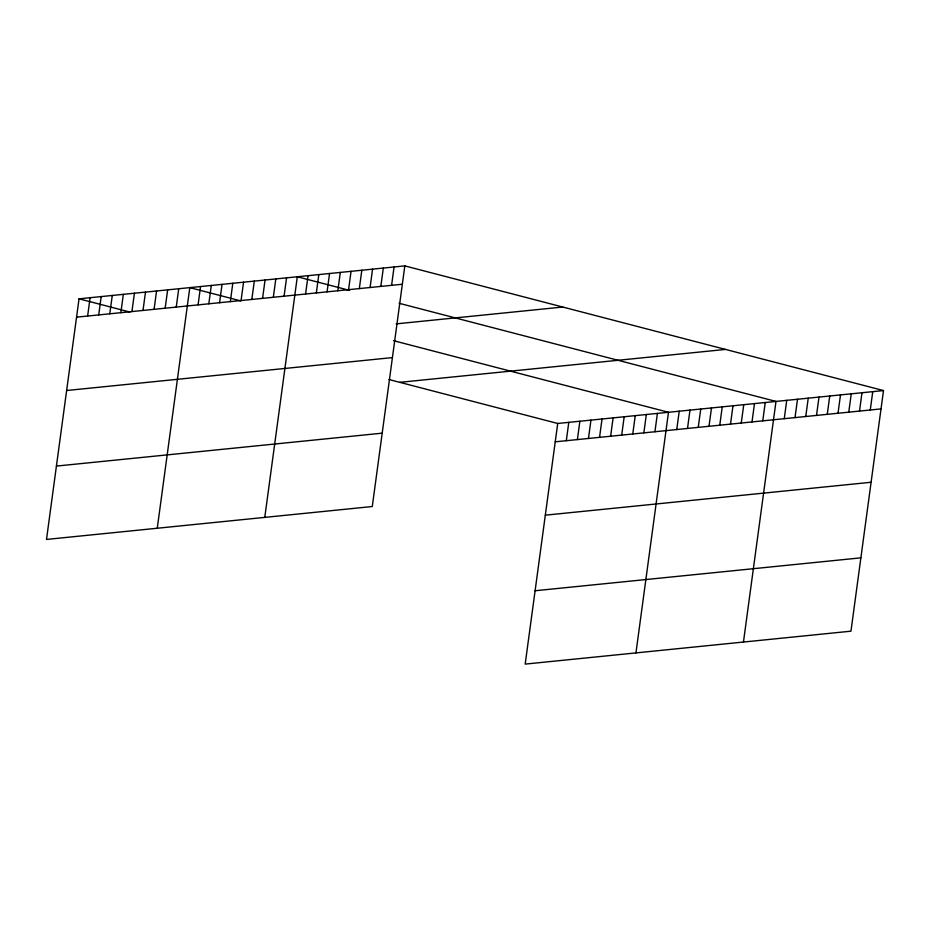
<?xml version="1.0" encoding="UTF-8"?>
<svg xmlns="http://www.w3.org/2000/svg" width="930" height="930" viewBox="0 0 930 930"><rect width="100%" height="100%" fill="white"/><g stroke="black" fill="none" stroke-linecap="round" stroke-linejoin="round"><path stroke-width="1.4" d="M404.817 265.899L79.038 298.821L46.5 539.435L372.279 506.525L404.817 265.899L883.5 390.565L850.962 631.179L525.183 664.101L557.721 423.476L883.5 390.565M87.629 316.049L90.105 297.693M98.708 314.921L101.184 296.577M109.787 313.805L112.263 295.461M120.853 312.689L123.341 294.345M131.932 311.562L134.42 293.217M143.011 310.446L145.499 292.101M154.089 309.33L156.566 290.985M165.168 308.214L167.644 289.869M176.247 307.086L178.723 288.742M157.263 528.24L189.801 287.626L240.719 300.89M198.067 304.889L200.555 286.545M208.82 303.796L211.296 285.452M219.573 302.715L222.049 284.371M230.326 301.622L232.802 283.278M241.068 300.541L243.555 282.197M251.821 299.46L254.309 281.104M262.574 298.367L265.05 280.023M273.327 297.286L275.803 278.942M284.08 296.193L286.556 277.849M264.771 517.382L297.309 276.768L349.529 290.369M305.575 294.019L308.062 275.675M316.328 292.938L318.804 274.594M327.081 291.857L329.557 273.501M337.834 290.765L340.31 272.42M348.576 289.683L351.063 271.328M359.329 288.591L361.817 270.246M370.082 287.51L372.558 269.165M380.835 286.417L383.311 268.072M391.588 285.336L394.064 266.991M566.312 440.704L568.788 422.36M577.391 439.588L579.867 421.244M588.469 438.472L590.945 420.116M599.548 437.344L602.024 419M610.615 436.228L613.102 417.884M621.693 435.112L624.181 416.768M632.772 433.996L635.248 415.64M643.851 432.869L646.327 414.524M654.929 431.752L657.405 413.408M635.946 652.907L668.484 412.292L393.495 340.671M676.749 429.544L679.237 411.2M687.503 428.463L689.99 410.118M698.256 427.37L700.732 409.026M709.009 426.289L711.485 407.945M719.762 425.208L722.238 406.852M730.503 424.115L732.991 405.771M741.257 423.034L743.744 404.69M752.01 421.941L754.486 403.597M762.763 420.86L765.239 402.516M743.454 642.049L775.992 401.423L399.133 303.285M784.257 418.686L786.745 400.342M795.011 417.605L797.498 399.249M805.764 416.512L808.24 398.168M816.517 415.431L818.993 397.087M827.27 414.338L829.746 395.994M838.011 413.257L840.499 394.913M848.765 412.164L851.252 393.82M859.518 411.083L861.994 392.739M870.271 409.991L872.747 391.646M76.551 317.165L402.341 284.243M396.145 323.873L562.778 307.04M66.635 390.507L392.414 357.597M399.749 382.335L725.54 349.424M56.416 466.081L382.195 433.171M555.233 441.82L881.024 408.909M545.317 515.174L871.108 482.263M535.099 590.748L860.889 557.837M79.038 298.821L129.944 312.073M388.996 379.533L557.721 423.476"/></g></svg>
